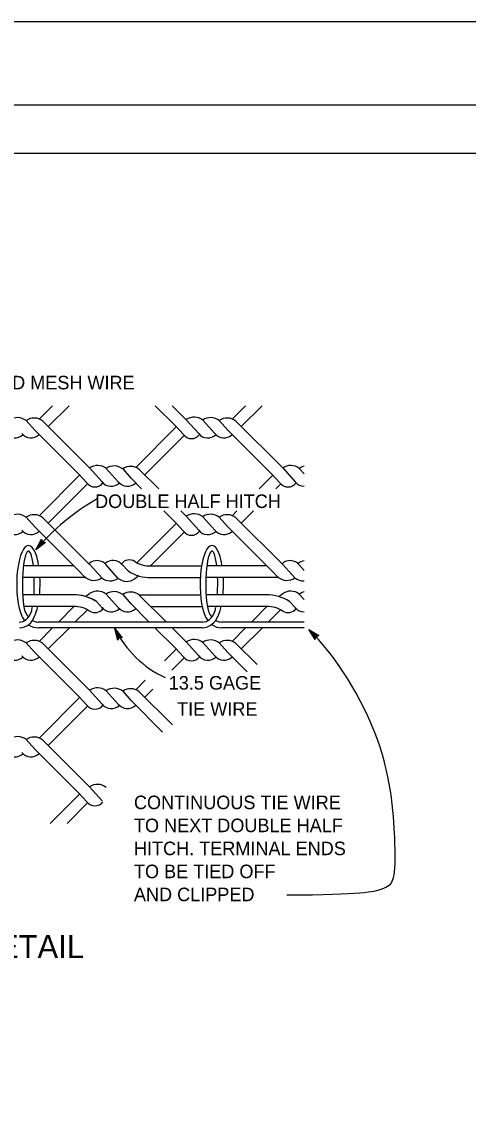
# Model space of a CAD drawing. Extents: x -894 to 866, y -472 to 714.
# Drawn here: x -488 to -257, y 150 to 714 of the extents above; entities that cross this region are included whole.
import ezdxf

# ---------------------------------------------------------------- set-up
doc = ezdxf.new("R2010")
doc.units = 0
for name, color, linetype in [('56 Stage 3 Anno', 7, 'Continuous'), ('57 Undefined', 7, 'Continuous'), ('60 Nongeo Data', 7, 'Continuous'), ('border_PLOTTING-ELEMENTS', 7, 'Continuous'), ('border_rw_22x34_Cut_Lines', 7, 'Continuous'), ('border_SHEET', 7, 'Continuous')]:
    doc.layers.add(name, color=color, linetype=linetype)

msp = doc.modelspace()

# ---------------------------------------------------------------- linework, layer by layer
at = {"layer": '56 Stage 3 Anno'}
for p, q in [((-480.85, 440.42), (-478, 445.87)), ((-479.96, 441.49), (-477.88, 445.46)), ((-478, 445.87), (-478, 445.87)), ((-478, 445.87), (-477.5, 444.4)), ((-475.96, 444.15), (-480.85, 440.42)), ((-480.85, 440.42), (-480.85, 440.42)), ((-476.37, 444.21), (-479.96, 441.48)), ((-479.07, 442.53), (-477.73, 445.1)), ((-476.8, 444.26), (-479.07, 442.53)), ((-478.18, 443.59), (-477.6, 444.69)), ((-477.18, 444.35), (-478.18, 443.59)), ((-477.5, 444.4), (-475.96, 444.15)), ((-475.96, 444.15), (-475.96, 444.15)), ((-438.51, 393.71), (-440, 399.68)), ((-440, 399.68), (-440, 399.68)), ((-440, 399.68), (-436.12, 394.9)), ((-438.29, 394.06), (-439.38, 398.44)), ((-439.37, 398.43), (-436.55, 394.95)), ((-438.07, 394.43), (-438.76, 397.2)), ((-438.76, 397.2), (-436.94, 394.96)), ((-437.67, 395.03), (-438.51, 393.71)), ((-437.84, 394.75), (-438.15, 395.97)), ((-438.15, 395.97), (-437.37, 395.01)), ((-436.12, 394.9), (-437.67, 395.03)), ((-436.12, 394.9), (-436.12, 394.9)), ((-336.16, 394.13), (-339.52, 399.28)), ((-339.52, 399.28), (-339.52, 399.28)), ((-339.52, 399.28), (-334.3, 396.04)), ((-336.07, 394.54), (-338.53, 398.32)), ((-338.52, 398.31), (-334.71, 395.95)), ((-335.98, 394.96), (-337.54, 397.35)), ((-337.54, 397.35), (-335.08, 395.82)), ((-335.87, 395.33), (-336.56, 396.38)), ((-336.56, 396.38), (-335.5, 395.73)), ((-335.8, 395.65), (-336.16, 394.13)), ((-334.3, 396.04), (-335.8, 395.65)), ((-334.3, 396.04), (-334.3, 396.04)), ((-438.51, 393.71), (-438.51, 393.71)), ((-336.16, 394.13), (-336.16, 394.13))]:
    msp.add_line(p, q, dxfattribs=at)
for centre, radius, start, end in [((-391.39, 365.02), 117, 119.6229, 139.8764), ((-390.62, 424.36), 55.2, 206.557, 244.9845)]:
    msp.add_arc(centre, radius, start, end, dxfattribs=at)
msp.add_open_spline([(-350.84, 261.94), (-311.66, 262.02), (-299.76, 265.24), (-295.42, 268.26), (-294.21, 281.23), (-297.38, 341.03), (-325.96, 386.21), (-339.52, 399.28)], degree=3, dxfattribs=at)
at = {"layer": '60 Nongeo Data'}
for p, q in [((-479.19, 508.09), (-472.29, 515)), ((-474.48, 504.14), (-463.62, 515)), ((-408.59, 504.5), (-419.09, 515)), ((-403.03, 507.76), (-410.26, 515)), ((-379.19, 508.09), (-372.29, 515)), ((-374.48, 504.14), (-363.62, 515)), ((-485.92, 507.26), (-481.45, 502.34)), ((-403.03, 507.76), (-396.52, 500.59)), ((-394.47, 507.51), (-388.19, 500.59)), ((-385.92, 507.26), (-381.45, 502.34)), ((-458.59, 479.5), (-481.44, 502.35)), ((-453.03, 482.76), (-477.32, 507.05)), ((-429.19, 483.09), (-408.21, 504.08)), ((-404.46, 500.02), (-408.59, 504.5)), ((-404.46, 500.02), (-408.59, 504.5)), ((-404.46, 500.02), (-408.59, 504.5)), ((-404.46, 500.02), (-408.59, 504.5)), ((-404.46, 500.02), (-408.59, 504.5)), ((-404.46, 500.02), (-408.59, 504.5)), ((-358.59, 479.5), (-381.44, 502.35)), ((-353.03, 482.76), (-377.32, 507.05)), ((-424.48, 479.14), (-404.06, 499.56)), ((-479.19, 458.09), (-458.21, 479.08)), ((-454.46, 475.02), (-458.59, 479.5)), ((-454.46, 475.02), (-458.59, 479.5)), ((-454.46, 475.02), (-458.59, 479.5)), ((-454.46, 475.02), (-458.59, 479.5)), ((-454.46, 475.02), (-458.59, 479.5)), ((-454.46, 475.02), (-458.59, 479.5)), ((-454.46, 475.02), (-458.59, 479.5)), ((-454.46, 475.02), (-458.59, 479.5)), ((-454.46, 475.02), (-458.59, 479.5)), ((-454.46, 475.02), (-458.59, 479.5)), ((-454.46, 475.02), (-458.59, 479.5)), ((-454.46, 475.02), (-458.59, 479.5)), ((-454.46, 475.02), (-458.59, 479.5)), ((-453.03, 482.76), (-446.52, 475.59)), ((-444.47, 482.51), (-438.19, 475.59)), ((-435.92, 482.26), (-431.45, 477.34)), ((-417.27, 472), (-427.32, 482.05)), ((-365.28, 472), (-358.21, 479.08)), ((-354.46, 475.02), (-358.59, 479.5)), ((-354.46, 475.02), (-358.59, 479.5)), ((-354.46, 475.02), (-358.59, 479.5)), ((-354.46, 475.02), (-358.59, 479.5)), ((-354.46, 475.02), (-358.59, 479.5)), ((-354.46, 475.02), (-358.59, 479.5)), ((-354.46, 475.02), (-358.59, 479.5)), ((-354.46, 475.02), (-358.59, 479.5)), ((-354.46, 475.02), (-358.59, 479.5)), ((-354.46, 475.02), (-358.59, 479.5)), ((-354.46, 475.02), (-358.59, 479.5)), ((-354.46, 475.02), (-358.59, 479.5)), ((-354.46, 475.02), (-358.59, 479.5)), ((-354.46, 475.02), (-358.59, 479.5)), ((-354.46, 475.02), (-358.59, 479.5)), ((-354.46, 475.02), (-358.59, 479.5)), ((-354.46, 475.02), (-358.59, 479.5)), ((-354.46, 475.02), (-358.59, 479.5)), ((-354.46, 475.02), (-358.59, 479.5)), ((-353.03, 482.76), (-346.52, 475.59)), ((-344.48, 482.51), (-341.98, 479.76)), ((-474.48, 454.14), (-454.06, 474.56)), ((-426.09, 472), (-431.44, 477.35)), ((-356.61, 472), (-354.06, 474.56)), ((-485.92, 457.26), (-481.45, 452.34)), ((-453.03, 432.77), (-477.32, 457.05)), ((-408.59, 454.5), (-414.61, 460.52)), ((-403.03, 457.77), (-405.79, 460.52)), ((-403.03, 457.77), (-396.52, 450.59)), ((-394.47, 457.51), (-388.19, 450.59)), ((-385.92, 457.26), (-381.45, 452.34)), ((-379.19, 458.09), (-376.77, 460.52)), ((-353.03, 432.77), (-377.32, 457.05)), ((-374.48, 454.14), (-368.1, 460.52)), ((-458.59, 429.5), (-481.44, 452.35)), ((-428.59, 433.69), (-408.21, 454.08)), ((-404.46, 450.02), (-408.59, 454.5)), ((-404.46, 450.02), (-408.59, 454.5)), ((-404.46, 450.02), (-408.59, 454.5)), ((-404.46, 450.02), (-408.59, 454.5)), ((-404.46, 450.02), (-408.59, 454.5)), ((-404.46, 450.02), (-408.59, 454.5)), ((-404.46, 450.02), (-408.59, 454.5)), ((-404.46, 450.02), (-408.59, 454.5)), ((-404.46, 450.02), (-408.59, 454.5)), ((-404.46, 450.02), (-408.59, 454.5)), ((-404.46, 450.02), (-408.59, 454.5)), ((-404.46, 450.02), (-408.59, 454.5)), ((-404.46, 450.02), (-408.59, 454.5)), ((-358.59, 429.5), (-381.44, 452.35)), ((-421.5, 432.12), (-404.06, 449.56)), ((-388.29, 441.09), (-388.29, 441.09)), ((-461.08, 432.1), (-487.46, 432.1)), ((-458.59, 429.5), (-455.35, 426.19)), ((-446.79, 425.94), (-453.01, 432.79)), ((-438.23, 425.68), (-444.52, 432.61)), ((-436.42, 432.98), (-433.15, 429.57)), ((-421.4, 432.1), (-395.46, 432.1)), ((-361.28, 432.1), (-392.41, 432.1)), ((-358.59, 429.5), (-355.35, 426.19)), ((-346.79, 425.94), (-353.01, 432.79)), ((-341.98, 429.81), (-344.52, 432.61)), ((-454.91, 426.1), (-487.85, 426.1)), ((-427.61, 426.9), (-429.68, 425.43)), ((-421.4, 426.1), (-395.99, 426.1)), ((-355.11, 426.1), (-392.72, 426.1)), ((-461.31, 417.1), (-487.78, 417.1)), ((-455.1, 416.3), (-453.03, 417.76)), ((-444.47, 417.51), (-438.19, 410.59)), ((-435.92, 417.26), (-431.45, 412.34)), ((-427.54, 417.1), (-395.99, 417.1)), ((-413.4, 403.13), (-427.32, 417.05)), ((-361.31, 417.1), (-392.72, 417.1)), ((-355.1, 416.3), (-353.03, 417.76)), ((-344.48, 417.51), (-341.98, 414.76)), ((-446.29, 410.22), (-449.55, 413.62)), ((-431.7, 412.61), (-422.47, 403.38)), ((-346.29, 410.22), (-349.56, 413.62)), ((-461.31, 411.1), (-487.15, 411.1)), ((-482.61, 411.09), (-482.65, 410.87)), ((-469.2, 403.09), (-461.23, 411.06)), ((-453.99, 409.62), (-460.48, 403.14)), ((-421.41, 411.1), (-394.83, 411.1)), ((-361.31, 411.1), (-391.88, 411.1)), ((-387.61, 411.09), (-387.65, 410.87)), ((-369.2, 403.09), (-361.26, 411.03)), ((-360.48, 403.14), (-354.06, 409.56)), ((-394.62, 403.06), (-479.62, 403.06)), ((-341.98, 403.06), (-384.62, 403.06)), ((-394.62, 400.09), (-479.59, 400.09)), ((-479.19, 393.09), (-472.24, 400.05)), ((-474.48, 389.14), (-463.68, 399.94)), ((-408.59, 389.5), (-419.2, 400.11)), ((-403.03, 392.77), (-410.33, 400.07)), ((-341.98, 400.09), (-384.59, 400.09)), ((-379.19, 393.09), (-372.23, 400.06)), ((-374.48, 389.14), (-363.55, 400.07)), ((-485.92, 392.26), (-481.45, 387.34)), ((-453.03, 367.77), (-477.32, 392.05)), ((-408.21, 389.08), (-414.31, 382.98)), ((-404.46, 385.02), (-408.59, 389.5)), ((-404.46, 385.02), (-408.59, 389.5)), ((-404.46, 385.02), (-408.59, 389.5)), ((-404.46, 385.02), (-408.59, 389.5)), ((-403.03, 392.77), (-396.52, 385.59)), ((-394.47, 392.51), (-388.19, 385.59)), ((-385.92, 392.26), (-381.45, 387.34)), ((-366.31, 381.04), (-377.32, 392.05)), ((-458.59, 364.5), (-481.44, 387.35)), ((-404.06, 384.56), (-410.44, 378.18)), ((-371.46, 377.37), (-381.44, 387.35)), ((-429.19, 368.09), (-424.22, 373.07)), ((-453.03, 367.77), (-446.52, 360.59)), ((-444.47, 367.51), (-438.19, 360.59)), ((-435.92, 367.26), (-431.45, 362.34)), ((-410.09, 349.82), (-427.32, 367.05)), ((-424.48, 364.14), (-420.34, 368.27)), ((-479.19, 343.09), (-458.21, 364.08)), ((-454.46, 360.02), (-458.59, 364.5)), ((-454.46, 360.02), (-458.59, 364.5)), ((-454.46, 360.02), (-458.59, 364.5)), ((-454.46, 360.02), (-458.59, 364.5)), ((-454.46, 360.02), (-458.59, 364.5)), ((-454.46, 360.02), (-458.59, 364.5)), ((-454.46, 360.02), (-458.59, 364.5)), ((-454.46, 360.02), (-458.59, 364.5)), ((-454.46, 360.02), (-458.59, 364.5)), ((-454.46, 360.02), (-458.59, 364.5)), ((-415.23, 346.14), (-431.44, 362.35)), ((-474.48, 339.14), (-454.06, 359.56)), ((-485.92, 342.26), (-481.45, 337.34)), ((-453.03, 317.77), (-477.32, 342.05)), ((-458.59, 314.5), (-481.44, 337.35)), ((-453.03, 317.77), (-446.52, 310.59)), ((-473.4, 298.89), (-458.21, 314.08)), ((-454.46, 310.02), (-458.59, 314.5)), ((-454.46, 310.02), (-458.59, 314.5)), ((-454.46, 310.02), (-458.59, 314.5)), ((-454.46, 310.02), (-458.59, 314.5)), ((-454.46, 310.02), (-458.59, 314.5)), ((-454.46, 310.02), (-458.59, 314.5)), ((-454.46, 310.02), (-458.59, 314.5)), ((-454.46, 310.02), (-458.59, 314.5)), ((-454.46, 310.02), (-458.59, 314.5)), ((-454.46, 310.02), (-458.59, 314.5)), ((-454.46, 310.02), (-458.59, 314.5)), ((-464.73, 298.89), (-454.06, 309.56))]:
    msp.add_line(p, q, dxfattribs=at)
for centre, radius, start, end in [((-490.36, 501.72), 7.11, 51.2721, 125.364), ((-481.8, 501.47), 7.11, 51.2721, 125.364), ((-398.92, 501.97), 7.11, 51.2721, 125.364), ((-390.36, 501.72), 7.11, 51.2721, 125.364), ((-381.8, 501.47), 7.11, 51.2721, 125.364), ((-491.82, 504.38), 6.1, 219.2519, 312.9504), ((-483.47, 504.45), 6.1, 219.2519, 312.9504), ((-400.29, 503.19), 5.23, 217.2221, 322.7608), ((-391.82, 504.38), 6.1, 219.2519, 312.9504), ((-383.47, 504.45), 6.1, 219.2519, 312.9504), ((-448.92, 476.97), 7.11, 51.2721, 125.364), ((-440.36, 476.72), 7.11, 51.2721, 125.364), ((-431.8, 476.47), 7.11, 51.2721, 125.364), ((-348.92, 476.97), 7.11, 51.2721, 125.364), ((-340.36, 476.72), 7.11, 103.1659, 125.364), ((-450.29, 478.19), 5.23, 217.2221, 322.7608), ((-441.82, 479.38), 6.1, 219.2519, 312.9504), ((-433.47, 479.45), 6.1, 219.2519, 312.9504), ((-350.29, 478.19), 5.23, 217.2221, 322.7608), ((-341.82, 479.38), 6.1, 219.2519, 268.523), ((-490.36, 451.72), 7.11, 51.2721, 125.364), ((-481.8, 451.47), 7.11, 51.2721, 125.364), ((-398.92, 451.97), 7.11, 51.2721, 125.364), ((-390.36, 451.72), 7.11, 51.2721, 125.364), ((-381.8, 451.47), 7.11, 51.2721, 125.364), ((-491.82, 454.38), 6.1, 219.2519, 312.9504), ((-483.47, 454.45), 6.1, 219.2519, 312.9504), ((-400.29, 453.19), 5.23, 217.2221, 322.7608), ((-391.82, 454.38), 6.1, 219.2519, 312.9504), ((-383.47, 454.45), 6.1, 219.2519, 312.9504), ((-449.24, 428.75), 6.1, 39.2519, 132.9504), ((-440.89, 428.82), 6.1, 39.2519, 132.9504), ((-432.42, 430.01), 5.23, 58.2192, 142.7608), ((-421.95, 445.85), 13.76, 235.4608, 272.3065), ((-349.24, 428.75), 6.1, 39.2519, 132.9504), ((-340.89, 428.82), 6.1, 100.344, 132.9504), ((-421.95, 445.85), 19.76, 235.4608, 272.3065), ((-450.91, 431.73), 7.11, 231.2721, 305.364), ((-442.35, 431.48), 7.11, 231.2721, 305.364), ((-433.79, 431.23), 7.11, 231.2721, 305.364), ((-350.91, 431.73), 7.11, 231.2721, 305.364), ((-342.35, 431.48), 7.11, 231.2721, 272.9529), ((-460.76, 397.35), 19.76, 58.0004, 92.3065), ((-460.76, 397.35), 19.76, 55.4608, 92.3065), ((-448.92, 411.97), 7.11, 51.2721, 125.364), ((-440.36, 411.72), 7.11, 51.2721, 125.364), ((-431.8, 411.47), 7.11, 51.2721, 125.364), ((-360.76, 397.35), 19.76, 55.4608, 92.3065), ((-348.92, 411.97), 7.11, 51.2721, 125.364), ((-340.36, 411.72), 7.11, 103.1667, 125.364), ((-489.83, 408.76), 8.7, 273.3312, 342.01), ((-480.89, 409.6), 8.08, 205.7282, 224.9198), ((-460.76, 397.35), 13.76, 55.4608, 92.3065), ((-450.29, 413.19), 5.23, 238.2192, 322.7608), ((-441.82, 414.38), 6.1, 219.2519, 312.9504), ((-433.47, 414.45), 6.1, 219.2519, 312.9504), ((-395.32, 409.45), 9.39, 274.2588, 338.9378), ((-368.29, 417.77), 27.48, 205.1473, 210.7303), ((-360.76, 397.35), 13.76, 55.4608, 92.3065), ((-350.29, 413.19), 5.23, 238.2192, 322.7608), ((-341.82, 414.38), 6.1, 219.2519, 268.5221), ((-490.36, 386.72), 7.11, 51.2721, 125.364), ((-481.8, 386.47), 7.11, 51.2721, 125.364), ((-398.92, 386.97), 7.11, 51.2721, 125.364), ((-390.36, 386.72), 7.11, 51.2721, 125.364), ((-381.8, 386.47), 7.11, 51.2721, 125.364), ((-491.82, 389.38), 6.1, 219.2519, 312.9504), ((-483.47, 389.45), 6.1, 219.2519, 312.9504), ((-400.29, 388.19), 5.23, 217.2221, 322.7608), ((-391.82, 389.38), 6.1, 219.2519, 312.9504), ((-383.47, 389.45), 6.1, 219.2519, 312.9504), ((-448.92, 361.97), 7.11, 51.2721, 125.364), ((-440.36, 361.72), 7.11, 51.2721, 125.364), ((-431.8, 361.47), 7.11, 51.2721, 125.364), ((-450.29, 363.19), 5.23, 217.2221, 322.7608), ((-441.82, 364.38), 6.1, 219.2519, 312.9504), ((-433.47, 364.45), 6.1, 219.2519, 312.9504), ((-490.36, 336.72), 7.11, 51.2721, 125.364), ((-481.8, 336.47), 7.11, 51.2721, 125.364), ((-491.82, 339.38), 6.1, 219.2519, 312.9504), ((-483.47, 339.45), 6.1, 219.2519, 312.9504), ((-448.92, 311.97), 7.11, 51.2721, 125.364), ((-450.29, 313.19), 5.23, 217.2221, 322.7608)]:
    msp.add_arc(centre, radius, start, end, dxfattribs=at)
for centre, major_axis, ratio, start_param, end_param in [((-484.78, 422.78), (0.1, 19.93), 0.304066, 5.198178, 8.848186), ((-484.78, 422.78), (0.09, 16.96), 0.181997, 5.30587, 8.848186), ((-389.78, 422.78), (0.1, 19.93), 0.304066, 5.198178, 8.848186), ((-389.78, 422.78), (0.09, 16.96), 0.181997, 5.30587, 8.848186), ((-484.78, 422.78), (0.09, 16.96), 0.181997, 4.370621, 4.910889), ((-484.78, 422.78), (0.1, 19.93), 0.304066, 4.424432, 4.879193), ((-389.78, 422.78), (0.09, 16.96), 0.181997, 4.370621, 4.910889), ((-389.78, 422.78), (0.1, 19.93), 0.304066, 4.424432, 4.879193), ((-489.32, 414.19), (0, 11.14), 0.64, 3.100156, 4.184006), ((-479.7, 416.16), (0, -13.1), 0.64, 5.33023, 5.634824), ((-479.7, 416.16), (0, -13.1), 0.64, 5.33023, 5.640725), ((-484.78, 422.78), (0.09, 16.96), 0.181997, 3.720137, 3.932826), ((-484.78, 422.78), (0.1, 19.93), 0.304066, 3.720137, 4.091007), ((-484.78, 422.78), (0.1, 19.93), 0.304066, 3.720137, 3.97142), ((-394.32, 414.19), (0, 11.14), 0.64, 3.100156, 4.184006), ((-384.7, 416.16), (0, -13.1), 0.64, 5.33023, 5.640725), ((-389.78, 422.78), (0.09, 16.96), 0.181997, 3.720137, 3.932826), ((-389.78, 422.78), (0.1, 19.93), 0.304066, 3.720137, 4.091007), ((-479.7, 416.16), (0, -16.08), 0.706589, 5.832883, 6.292975), ((-479.7, 416.16), (0, -13.1), 0.64, 5.924712, 6.292975), ((-384.7, 416.16), (0, -16.08), 0.706589, 5.810813, 6.292975), ((-384.7, 416.16), (0, -13.1), 0.64, 5.91514, 6.292975)]:
    msp.add_ellipse(centre, major_axis=major_axis, ratio=ratio, start_param=start_param, end_param=end_param, dxfattribs=at)
at = {"layer": 'border_PLOTTING-ELEMENTS'}
for points in [[(-894.04, -472.43), (865.96, -472.43), (865.96, 713.58), (-894.04, 713.58)], [(-864.04, 670.58), (835.96, 670.58), (835.96, -429.43), (-864.04, -429.43)]]:
    msp.add_lwpolyline(points, close=True, dxfattribs=at)
at = {"layer": 'border_rw_22x34_Cut_Lines'}
msp.add_lwpolyline([(-864.04, 670.58), (835.96, 670.58), (835.96, -429.43), (-864.04, -429.43)], close=True, dxfattribs=at)
at = {"layer": 'border_SHEET'}
msp.add_line((-814.04, 645.57), (810.96, 645.57), dxfattribs=at)

# ---------------------------------------------------------------- texts
at = {"layer": '57 Undefined'}
for s, height, p in [('TWISTED MESH WIRE', 7, (-528.54, 523.45)), ('DOUBLE HALF HITCH', 7, (-450.22, 462.06)), ('13.5 GAGE', 7, (-412.07, 368.12)), ('TIE WIRE', 7, (-407.73, 354.62)), ('CONTINUOUS TIE WIRE', 7, (-430.09, 306.28)), ('TO NEXT DOUBLE HALF', 7, (-430.09, 294.38)), ('HITCH. TERMINAL ENDS', 7, (-430.09, 282.48)), ('TO BE TIED OFF', 7, (-430.09, 270.58)), ('AND CLIPPED', 7, (-430.09, 258.68)), ('STANDARD TIE WIRE DETAIL', 12, (-680.63, 229.22))]:
    msp.add_text(s, height=height, dxfattribs=at).set_placement(p)

doc.saveas('drawing.dxf')
